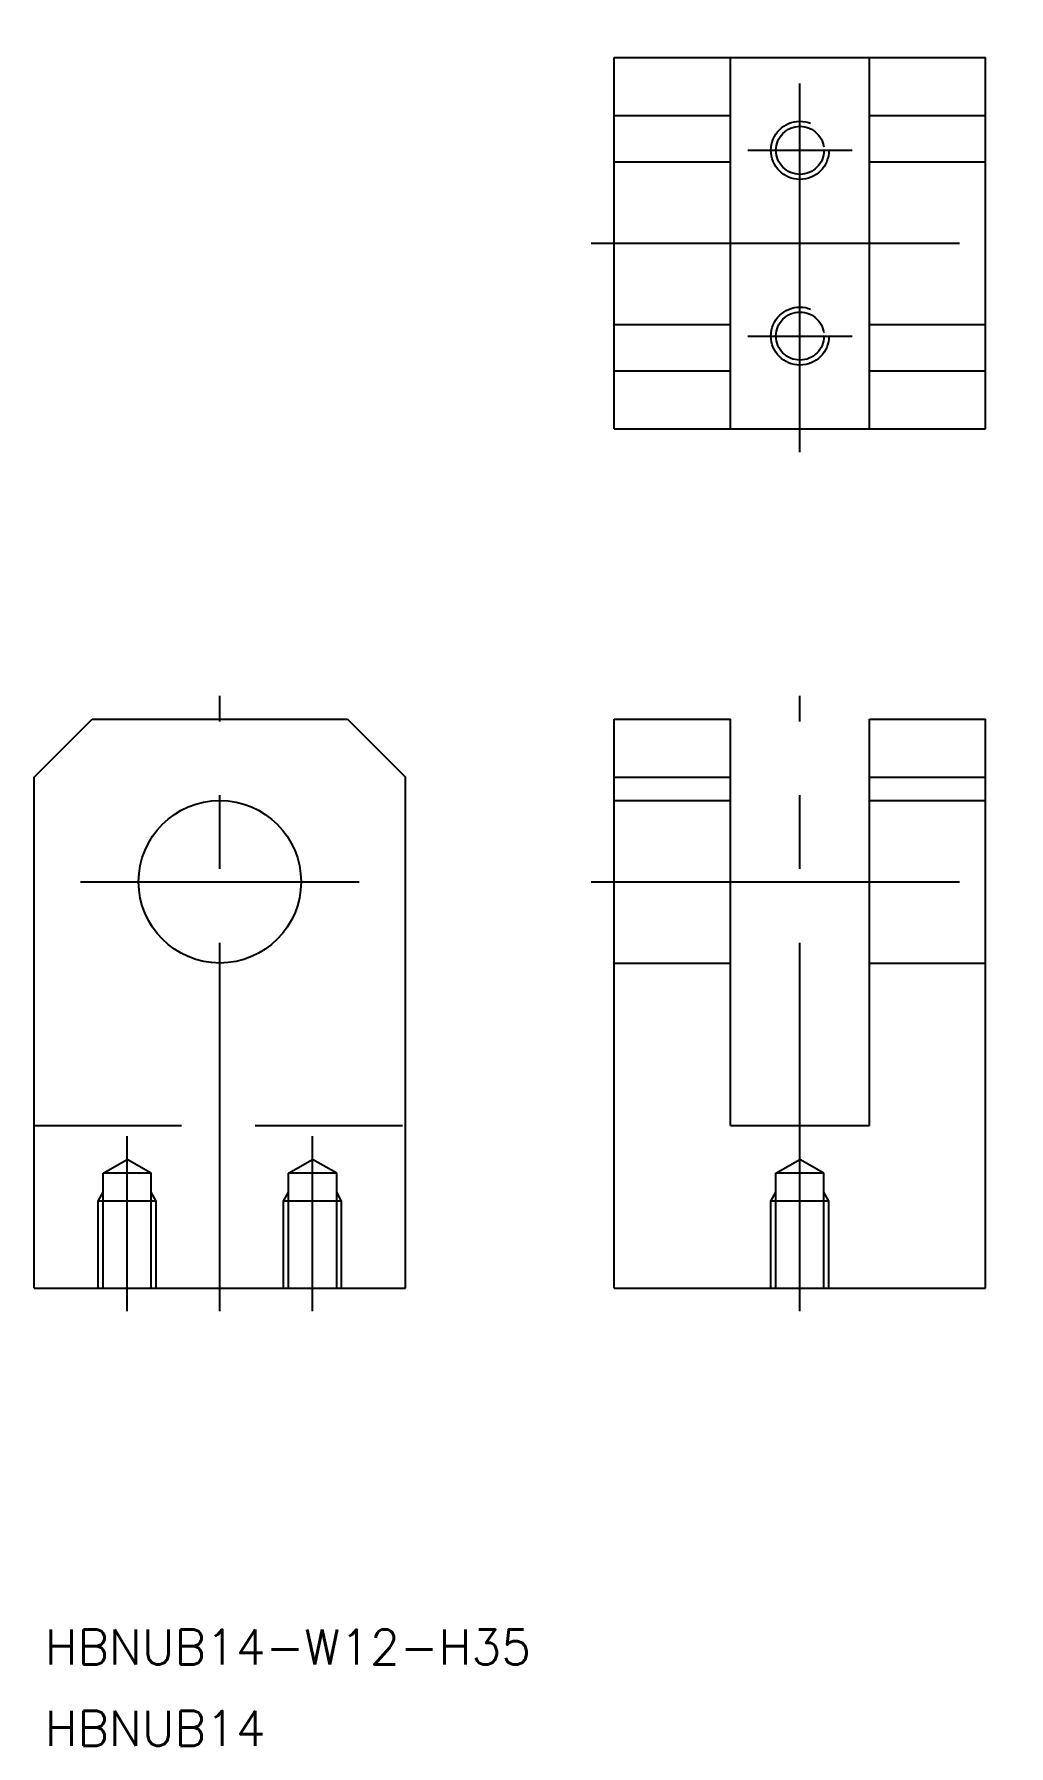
# Model space of a CAD drawing. Extents: x -16 to 68, y -74 to 73.
import ezdxf

# ---------------------------------------------------------------- set-up
doc = ezdxf.new("R2010")
doc.units = 0
doc.linetypes.add('CENTER', pattern=[50.8, 31.75, -6.35, 6.35, -6.35])
doc.linetypes.add('DASHED', pattern=[19.05, 12.7, -6.35])
doc.layers.get('0').update_dxf_attribs({"linetype": 'CONTINUOUS'})
doc.layers.add('CENTER', color=1, linetype='CENTER')
doc.styles.get("Standard").update_dxf_attribs({"font": 'txt.shx', "height": 3, "bigfont": 'bigfont.shx'})

msp = doc.modelspace()

# ---------------------------------------------------------------- linework, layer by layer
at = {"color": 7, "linetype": 'CONTINUOUS'}
for p, q in [((34, 71), (66, 71)), ((34, 39), (34, 71)), ((44, 39), (44, 71)), ((56, 39), (56, 71)), ((66, 39), (66, 71)), ((34, 66), (44, 66)), ((56, 66), (66, 66)), ((34, 44), (44, 44)), ((56, 44), (66, 44)), ((34, 39), (66, 39)), ((-16, 9), (-11, 14)), ((-11, 14), (11, 14)), ((11, 14), (16, 9)), ((34, -35), (34, 14)), ((34, 14), (44, 14)), ((44, -21), (44, 14)), ((56, -21), (56, 14)), ((56, 14), (66, 14)), ((66, -35), (66, 14)), ((-16, -35), (-16, 9)), ((16, -35), (16, 9)), ((34, 9), (44, 9)), ((56, 9), (66, 9)), ((44, -21), (56, -21)), ((-16, -35), (16, -35)), ((34, -35), (66, -35))]:
    msp.add_line(p, q, dxfattribs=at)
at = {"color": 3, "linetype": 'DASHED'}
for p, q in [((34, 62), (44, 62)), ((56, 62), (66, 62)), ((34, 48), (44, 48)), ((56, 48), (66, 48)), ((34, 7), (44, 7)), ((56, 7), (66, 7)), ((34, -7), (44, -7)), ((56, -7), (66, -7)), ((-16, -21), (16, -21)), ((-10.07, -25.1), (-8, -23.91)), ((-5.93, -25.1), (-8, -23.91)), ((5.93, -25.1), (8, -23.91)), ((10.07, -25.1), (8, -23.91)), ((47.93, -25.1), (50, -23.91)), ((52.07, -25.1), (50, -23.91)), ((-10.07, -35), (-10.07, -25.1)), ((-5.93, -25.1), (-10.07, -25.1)), ((-5.93, -35), (-5.93, -25.1)), ((5.93, -35), (5.93, -25.1)), ((10.07, -25.1), (5.93, -25.1)), ((10.07, -35), (10.07, -25.1)), ((52.07, -25.1), (47.93, -25.1)), ((47.93, -35), (47.93, -25.1)), ((52.07, -35), (52.07, -25.1)), ((-10.5, -27.5), (-10.07, -26.75)), ((-10.5, -35), (-10.5, -27.5)), ((-5.5, -27.5), (-10.5, -27.5)), ((-5.5, -27.5), (-5.93, -26.75)), ((-5.5, -35), (-5.5, -27.5)), ((5.5, -27.5), (5.93, -26.75)), ((5.5, -35), (5.5, -27.5)), ((10.5, -27.5), (5.5, -27.5)), ((10.5, -27.5), (10.07, -26.75)), ((10.5, -35), (10.5, -27.5)), ((47.5, -27.5), (47.93, -26.75)), ((52.5, -27.5), (47.5, -27.5)), ((47.5, -35), (47.5, -27.5)), ((52.5, -27.5), (52.07, -26.75)), ((52.5, -35), (52.5, -27.5))]:
    msp.add_line(p, q, dxfattribs=at)
for centre, radius in [((50, 63), 2.5), ((50, 63), 2.07), ((50, 47), 2.5), ((50, 47), 2.07)]:
    msp.add_circle(centre, radius, dxfattribs=at)
at = {"color": 7, "linetype": 'CONTINUOUS'}
msp.add_circle((0, 0), 7, dxfattribs=at)
at = {"layer": 'CENTER', "color": 1, "linetype": 'CENTER'}
for p, q in [((50, 37), (50, 73)), ((45.5, 63), (54.5, 63)), ((32, 55), (68, 55)), ((45.5, 47), (54.5, 47)), ((0, -37), (0, 16)), ((50, -37), (50, 16)), ((-12, 0), (12, 0)), ((32, 0), (68, 0)), ((-8, -37), (-8, -21.91)), ((8, -37), (8, -21.91))]:
    msp.add_line(p, q, dxfattribs=at)

# ---------------------------------------------------------------- texts
at = {"color": 7, "linetype": 'CONTINUOUS'}
for s, p in [('HBNUB14-W12-H35', (-15.09, -67.42)), ('HBNUB14', (-15.09, -74.42))]:
    msp.add_text(s, height=3, dxfattribs=at).set_placement(p)

doc.saveas('drawing.dxf')
